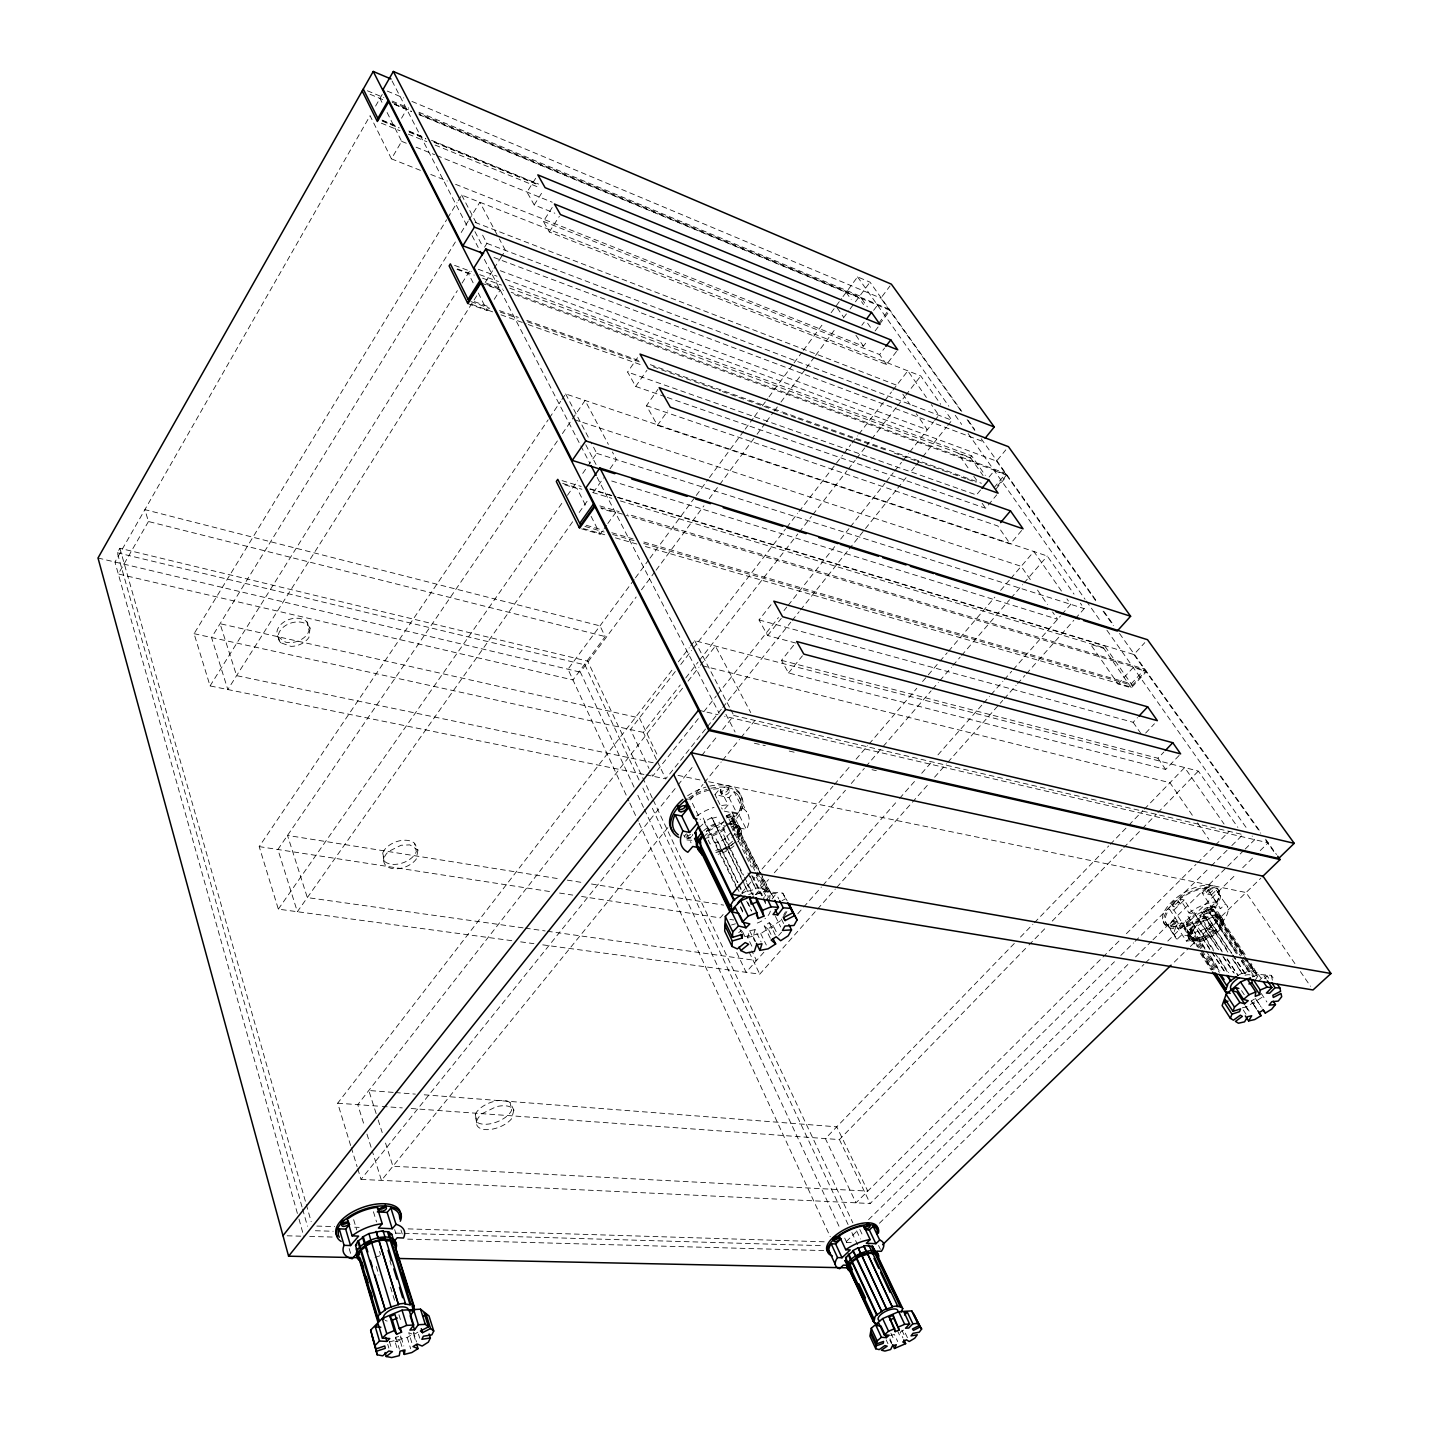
<?xml version="1.0" encoding="UTF-8"?>
<svg xmlns="http://www.w3.org/2000/svg" width="1429" height="1429" viewBox="0 0 1429 1429"><rect width="100%" height="100%" fill="white"/><g stroke="black" fill="none" stroke-linecap="round" stroke-linejoin="round"><path stroke-width="0.75" stroke-dasharray="5 3.75" d="M750.029 876.066L755.887 888.999L747.599 891.321L711.803 817.531L704.175 821.657L738.847 892.607M708.195 840.091L710.106 844.021L718.072 841.842L718.019 842.753L725.521 838.698L724.592 838.305L730.505 832.946M723.378 822.372L715.197 825.515L715.268 824.569L707.623 828.713L708.57 829.106L705.587 831.839M747.599 891.321L742.758 880.371M769.57 900.145L770.106 894.75L761.157 876.87M310.057 628.206L308.896 637.459A16.719 11.664 -17.8 0 1 290.962 646.372L280.745 642.746L277.655 636.494A16.684 11.664 -17.7 0 1 286.3 620.65A16.684 11.664 -17.7 0 1 306.967 621.937L310.057 628.206A16.719 11.664 -17.8 0 0 287.604 624.384A16.719 11.664 -17.8 0 0 280.745 642.746M396.869 1347.69L395.065 1341.724L395.779 1337.222L400.799 1335.99L403.818 1345.957M401.871 1346.457L400.066 1340.491L400.799 1335.99M417.947 850.112L416.214 859.168A18.077 11.057 -20.1 0 1 390.599 868.153A18.077 11.057 -20.1 0 1 388.742 851.362L401.102 845.253L409.855 844.878L417.947 850.112L414.606 843.306A18.041 11.057 -20.1 0 0 397.191 841.431A18.041 11.057 -20.1 0 0 382.722 853.095L384.383 863.473M513.868 1110.172L511.493 1118.907A19.97 10.199 -21.4 0 1 483.413 1129.357A19.97 10.199 -21.4 0 1 482.341 1113.548L495.988 1106.796A19.97 10.199 -21.4 0 1 513.868 1110.172L510.171 1102.652A19.935 10.217 -21.3 0 0 491.522 1102.152A19.935 10.217 -21.3 0 0 475.285 1114.334L476.982 1125.373M751.833 946.159L747.563 937.353L749.636 930.69L755.119 929.672L761.139 941.997M755.602 941.604L753.047 936.317L755.119 929.672M1213.346 969.898L1186.07 928.118L1187.517 923.92L1186.463 924.224L1202.914 949.32M1205.022 949.249L1194.68 932.422L1200.789 930.565L1213.882 950.392M1227.85 952.143L1201.86 911.97L1228.118 951.428M1200.789 930.565L1206.737 927.993L1215.847 919.169L1240.533 956.072M1236.496 953.84L1208.041 910.112L1213.15 910.041L1243.123 954.751M1237.407 953.304L1214.793 919.472L1216.311 915.274L1217.365 914.953L1244.855 955.947M1232.638 959.341L1242.212 973.738L1232.905 958.627M1242.212 973.738L1248.767 971.095L1241.569 960.306M1255.323 980.115L1258.038 975.632L1251.179 963.557M783.556 915.346L785.503 911.809M784.485 915.864L786.915 911.452L783.306 911.666M302.019 1206.951L117.321 552.773L119.875 548.289L587.658 661.163L652.285 798.061M375.577 106.103L382.222 94.475M148.455 521.514L118.285 573.976L572.975 679.972L605.199 636.566L600.001 625.866L144.883 509.635L148.455 521.514L605.199 636.566M401.549 118.196L406.729 109.301M420.412 170.355L391.439 158.851L401.656 141.346L386.705 111.73M732.881 830.874L734.863 827.498L756.191 870.19M737.721 839.609L739.436 836.679L738.078 837.055L738.507 831.607L739.883 831.231L737.203 826.998L736.167 827.927L730.773 825.587L731.791 824.658L726.307 824.604M643.961 774.429L210.063 685.92L194.076 633.69L446.616 219.762M447.759 217.851L457.03 202.668M458.191 200.774L461.674 195.076L920.776 375.952L940.693 404.318M455.369 241.983L211.546 637.513L227.818 689.546L476.839 295.642M461.192 232.516L468.194 221.156M468.908 219.995L479.858 202.239L498.274 236.928M210.063 685.92L457.351 290.659M462.085 283.085L470.373 269.849M484.574 247.163L486.932 243.377L481.877 233.713M535.661 178.303L526.997 192.093L534.196 204.936L554.863 213.225M485.181 282.46L493.523 269.259M494.059 268.384L500.668 257.952M500.882 257.595L505.437 250.414L499.293 238.857M534.196 204.936L542.931 191.129M896.501 351.463L886.498 364.52L549.308 231.962L543.377 221.37L552.219 207.491M467.89 303.627L487.11 310.504L489.486 306.771M494.255 299.304L500.186 289.998L482.859 283.656M549.308 231.962L559.346 216.315M511.796 940.675L278.333 909.148L259.203 846.611L548.164 419.804M549.415 417.947L560.668 401.317M561.919 399.477L565.67 393.94L1047.261 556.024L1074.019 594.107M557.364 440.954L277.887 849.487L297.357 911.72L572.725 521.603M562.401 433.594L571.225 420.698M572.368 419.019L585.068 400.459L608.361 444.365M665.199 396.708L635.691 386.437L627.635 372.04L637.548 357.679M635.691 386.437L646.962 370.236M278.333 909.148L562.347 502.579M567.456 495.274L577.638 480.698M582.728 473.392L586.551 467.926M587.837 466.104L596.75 453.35L590.731 441.847M1021.628 530.516L1010.232 543.985L657.429 425.324L646.462 405.693L657.894 389.438M579.156 512.493L588.159 499.739M593.303 492.433L603.61 477.858M610.04 468.748L616.471 459.638L612.416 451.993M657.429 425.324L667.754 410.82M581.621 528.855L600.144 534.214L606.521 525.318M607.807 523.532L615.47 512.85L601.055 508.528M634.119 579.638L568.01 669.219L628.885 800.972M635.441 577.852L648.659 559.936M649.981 558.15L694.941 497.238M696.262 495.452L708.159 479.322M709.481 477.536L743.848 430.951M745.188 429.164L753.119 418.411M754.441 416.625L761.05 407.658M762.371 405.872L767.659 398.709M768.981 396.923L792.773 364.663M794.095 362.877L802.026 352.123M803.348 350.337L823.193 323.472M831.124 312.719L841.699 298.393M843.021 296.589L857.561 276.887L870.011 282.174L961.806 411.409M639.067 780.02L584.908 664.842L587.658 661.163M634.065 787.165L580.37 672.148L636.173 597M641.478 589.855L654.768 571.957M656.09 570.171L703.925 505.777M709.248 498.614L755.745 436.006M757.084 434.22L765.051 423.484M766.373 421.698L773.018 412.749M774.357 410.963L779.662 403.818M780.984 402.031L804.902 369.825M806.242 368.039L814.208 357.304M815.53 355.517L835.465 328.688M843.432 317.952L848.755 310.79M850.076 309.003L854.078 303.645M855.399 301.841L870.011 282.174M960.681 410.552L880.871 298.143L890.035 285.907M861.812 325.33L864.241 322.097M873.637 310.343L877.513 305.163M878.781 323.168L889.267 309.271L418.983 113.463M879.549 324.276L890.053 310.379L419.501 114.606M455.601 184.323L863.42 346.193L867.349 340.977M875.084 330.974L878.764 326.098M765.98 900.359L771.338 893.268L776.143 893.679L778.805 898.966M772.107 898.984L776.143 893.679M886.498 364.52L879.621 354.553L884.587 348.033M350.641 1145.54L337.691 1103.188L672.916 668.915M678.364 661.859L689.26 647.748M690.636 645.979L694.708 640.674L1198.342 771.088L1237.836 827.337M675.31 671.505L630.439 729.54L648.98 768.427M680.758 664.485L691.636 650.409M692.994 648.659L785.45 529.087M786.807 527.337L797.686 513.261M799.043 511.511L842.556 455.244M843.914 453.493L850.719 444.705M852.077 442.936L857.507 435.899M858.883 434.148L883.354 402.496M884.712 400.745L891.5 391.957M892.875 390.188L907.826 370.843L926.439 397.512M656.429 759.496L643.372 732.38L680.275 684.973M685.741 677.953L698.031 662.145M699.406 660.394L797.793 533.982M799.168 532.213L811.458 516.423M812.833 514.654L846.986 470.766M848.362 469.016L855.185 460.227M856.56 458.477L864.759 447.938M866.117 446.187L870.225 440.918M871.583 439.167L896.179 407.569M897.555 405.8L904.378 397.03M905.754 395.279L920.776 375.952M682.526 688.206L357.75 1104.653L364.341 1125.677M688.01 681.186L698.96 667.129M700.406 665.271L715.411 646.033L750.743 712.607M795.703 643.032L767.677 635.512L759.031 619.936L771.106 604.592M698.299 718.662L652.678 776.197L649.909 770.374M703.836 711.696L716.268 695.994M717.662 694.262L778.483 617.542M784.003 610.558L786.772 607.075M788.147 605.342L835.161 546.057M840.681 539.09L848.987 528.623M850.362 526.872L884.926 483.288M886.302 481.555L893.214 472.838M894.608 471.088L901.503 462.371M902.896 460.62L908.415 453.654M909.809 451.903L933.726 421.734M934.691 420.519L938.835 415.285L931.386 404.621M767.677 635.512L781.252 618.418M646.14 774.857L665.753 778.859L706.033 728.379M707.426 726.646L721.323 709.231M722.717 707.498L790.773 622.204M792.166 620.454L799.115 611.755M800.49 610.004L847.719 550.826M849.112 549.075L896.34 489.897M897.734 488.164L906.057 477.715M911.631 470.748L914.399 467.265M915.793 465.532L921.348 458.566M922.741 456.816L946.355 427.235M947.731 425.485L951.91 420.269L945.676 411.409M357.768 1168.833L361.019 1179.407L676.596 786.754M678.007 785.021L693.369 765.908M701.746 755.477L717.108 736.364M722.681 729.415L733.863 715.518L1242.926 834.59L1228.654 848.719M1179.121 755.441L1165.653 769.445L788.504 672.97L781.484 660.341L795.292 643.211M1186.463 924.224L1190.75 919.901L1210.827 950.392M788.504 672.97L802.419 655.804M667.861 827.641L381.454 1180.372L372.237 1150.934M690.314 799.972L702.961 784.414M704.354 782.681L721.198 761.943M722.61 760.21L739.454 739.454M740.865 737.739L754.905 720.448M509.831 288.194L970.416 457.494L971.684 455.905L985.313 475.393M505.384 279.298L996.567 461.103L1005.802 449.885M989.047 477.09L994.316 470.677L1007.249 475.41L995.37 489.736M980.562 489.968L976.436 494.97L627.635 372.04M993.995 487.771L1005.855 473.446L511.171 292.248M997.531 485.878L1006.766 474.732L511.993 293.713M667.307 397.458L985.581 508.26L996.71 494.863M714.982 794.56L720.002 788.594L728.183 804.902L723.11 810.868L737.221 813.923L742.294 808.01L734.059 791.773L729.04 797.686L714.982 794.56L716.786 798.186M731.844 811.868L739.972 828.07L746.402 829.427L738.257 813.262L731.844 811.868L721.145 824.39L729.165 840.591M723.11 914.524L720.216 917.9L581.567 896.465M741.901 892.571L754.905 877.37M756.352 875.691L832.964 786.2M834.411 784.521L850.309 765.944M856.096 759.192L867.653 745.688M869.1 743.991L916.811 688.278M922.58 681.526L938.478 662.949M939.925 661.27L947.159 652.821M948.606 651.124L994.87 597.108M1000.639 590.356L1009.321 580.228M1010.767 578.531L1033.881 551.523L1061.854 591.588M755.459 894.715L768.534 879.549M774.339 872.797L845.468 790.237M851.273 783.503L864.349 768.338M865.795 766.641L881.764 748.117M883.211 746.42L931.119 690.814M932.565 689.135L938.389 682.401M939.835 680.704L951.446 667.236M952.893 665.539L960.163 657.126M961.61 655.429L1009.517 599.823M1010.964 598.144L1022.575 584.657M1024.039 582.978L1047.261 556.024M731.862 837.465L739.972 828.07M763.854 952.232L746.134 972.309L736.542 952.161M778.609 935.513L781.556 932.172M797.775 913.774L802.205 908.755M803.687 907.076L821.389 887.016M822.872 885.337L898.109 800.026M899.591 798.364L915.828 779.966M921.723 773.268L932.047 761.568M937.96 754.869L982.223 704.693M983.688 703.014L989.6 696.334M991.065 694.655L1002.872 681.276M1004.355 679.615L1011.732 671.237M1013.197 669.576L1060.514 615.953M1061.89 614.381L1070.75 604.342L1066.945 598.876M542.752 944.855L759.764 974.149L816.066 910.72M817.549 909.058L835.322 889.034M836.805 887.355L910.88 803.902M912.363 802.241L928.654 783.878M934.584 777.197L946.427 763.854M947.909 762.175L1002.729 700.424M1004.212 698.763L1016.073 685.402M1017.555 683.741L1024.95 675.399M1026.433 673.72L1073.84 620.311M1075.322 618.65L1084.218 608.629L1080.395 603.181M620.382 500.918L1103.224 647.551L1104.688 645.944L1132.304 685.384L642.621 543.181M618.078 497.328L1133.894 654.536L1144.772 642.657M1118.067 683.973L1133.233 667.504L1146.505 671.469L1131.357 687.813L1118.067 683.973L1090.541 644.318L1103.777 648.337M759.031 619.936L1133.143 722.306L1137.502 717.644M1145.647 733.077L1154.436 723.771M781.484 660.341L1157.937 758.245L1163.885 752.029M1014.304 943.462L825.373 1138.574L855.989 1202.825L1120.068 939.978M1020.485 937.067L1032.881 924.277M1034.435 922.67L1108.761 845.914M1110.297 844.307L1127.338 826.712M1128.892 825.122L1142.825 810.725M1144.379 809.136L1184.641 767.552L1224.081 824.069M411.195 1108.529L839.412 1139.592L1027.415 946.57M1028.969 944.98L1046.064 927.421M1052.28 921.044L1122.194 849.255M1123.748 847.665L1140.842 830.124M1142.396 828.516L1156.383 814.173M1157.937 812.565L1198.342 771.088M1258.556 981.294L1263.95 975.757L1267.166 975.971L1269.434 979.329M1264.469 978.74L1267.166 975.971M1126.391 933.673L1195.966 864.42M1197.538 862.848L1213.346 847.111M1215.4 845.075L1229.172 831.374M361.019 1179.407L870.172 1203.504L1114.441 961.753M1120.8 955.465L1133.483 942.908M1135.073 941.336L1209.613 867.546M1211.203 865.974L1227.064 850.291M846.325 1241.551L857.454 1230.601M868.582 1219.651L1129.196 963.2M1135.537 956.948L1151.435 941.318M1153.024 939.746L1226.118 867.814M1227.707 866.26L1243.605 850.612M1245.195 849.058L1254.716 839.663L1252.161 836.019M879.407 1223.242L1143.897 964.414M1145.486 962.86L1161.42 947.266M1167.797 941.032L1236.317 873.994M1242.694 867.742L1253.84 856.828M1260.217 850.594L1268.184 842.806L724.592 716.268M1174.299 962.074L1188.714 948.088M1190.321 946.534L1260.842 878.192M1173.852 910.077L1184.23 900.038L1193.376 913.863L1182.908 923.902L1178.55 922.991L1169.494 909.13L1173.852 910.077L1191.232 936.549L1186.445 941.104L1172.959 920.848L1168.207 925.438L1177.157 939.228L1181.962 934.637L1191.232 936.549M1202.075 892.839L1206.933 888.159L1216.222 901.931L1211.31 906.611L1202.075 892.839L1211.31 894.947L1220.545 908.665L1225.439 904.003A30.331 13.897 -30.9 0 1 1223.546 920.401L1219.33 919.49L1208.898 929.386L1199.806 915.703L1210.149 905.807L1214.382 906.754L1223.546 920.401M1211.31 894.947L1216.168 890.285L1227.672 906.915M699.174 827.498L705.122 822.068L704.175 821.657M703.675 836.769L709.641 831.321L708.713 830.928L716.358 826.766L716.286 827.713L724.396 825.515M754.691 870.35L727.2 815.441L726.164 816.37L731.577 818.728L732.595 817.817L735.274 822.05L771.517 894.358L770.106 894.75M732.505 841.288L728.058 845.307L728.969 845.682L721.449 849.755L721.502 848.844L713.518 851.023M735.078 842.128L729.129 847.486L730.04 847.879L722.52 851.952L722.592 851.041L716.59 852.684M756.388 876.977L762.354 888.945L763.408 888.016L755.977 888.052M762.354 888.945L767.802 891.178L768.873 890.231L732.595 817.817M738.704 932.637L741.812 930.136M1190.75 919.901L1195.591 915.31L1201.86 911.97M1200.842 948.66L1190.25 932.512L1186.945 930.868L1186.034 931.601L1185.016 928.439L1186.07 928.118M1213.15 910.041L1212.221 910.791L1215.49 912.488L1216.418 911.756L1246.374 956.376M1190.25 932.512L1189.339 933.244L1194.43 933.119M1243.373 957.287L1252.983 971.649L1253.93 970.898L1244.32 956.555M1252.983 971.649L1256.234 973.238L1257.181 972.506M770.302 938.264L764.247 925.956L769.213 922.723L773.714 926.689L777.18 933.709M744.723 936.602L760.71 933.619L780.627 920.669M764.247 925.956L768.748 929.922L773.714 926.689M389.17 1341.92L407.229 1337.49L414.535 1332.864M411.784 1342.617L408.73 1332.668L413.749 1334.74L417.857 1332.15M1256.716 1009.374L1251.197 1001.032L1255.412 998.442L1262.003 1008.088M1242.319 1007.82L1246.374 1006.927L1263.29 996.567M1251.197 1001.032L1253.358 1004.015L1257.574 1001.425M741.794 893.554L747.689 890.374M1237.657 975.578L1242.48 973.024M782.074 900.645L785.861 898.662L787.504 901.556M1252.465 976.954L1258.449 974.435L1271.346 975.328L1275.025 980.776M755.887 894.554L763.497 891.464L782.753 893.125L787.183 900.859M717.09 852.113L722.77 850.112A23.614 13.629 -26.1 0 0 732.881 843.699M1214.793 919.472L1215.847 919.169M1201.61 912.702L1207.791 910.845M731.469 924.992L735.435 923.813M738.346 834.482L736.989 834.858L737.4 829.409L738.775 829.034L736.096 824.801L735.078 825.73L729.665 823.39L730.701 822.461L725.075 822.389M735.274 822.05L733.917 822.425L733.488 827.873L734.863 827.498M711.731 818.46L719.823 816.281M890.535 1335.436L894.358 1334.418L897.698 1341.563M395.065 1341.724L400.066 1340.491M747.563 937.353L753.047 936.317M1248.767 971.095L1253.93 970.898M726.218 815.423L727.2 815.441M287.14 1235.799L300.787 1236.174M309.7 1236.424L334.19 1237.103M407.658 1239.122L823.997 1250.589M315.362 1230.726L333.171 1231.262M395.511 1233.102L822.908 1245.695M316.827 1226.064L334.654 1226.6M354.678 1227.225L359.143 1227.368M408.122 1228.886L824.515 1241.819M846.772 1242.515L851.237 1242.658M337.691 1103.188L380.025 1106.26M382.24 1106.421L402.281 1107.886M393.189 1092.381L368.789 1090.488L377.506 1117.853M395.404 1092.56L415.357 1094.114M424.234 1094.793L836.751 1126.82L867.778 1191.107L392.921 1166.243L384.883 1141.003M520.638 941.854L533.91 943.658M523.103 927.85L307.324 897.591L287.515 835.411L558.453 878.71M525.318 928.153L545.128 930.922M547.325 931.244L756.513 960.556L751.815 950.839M259.203 846.611L550.772 891.696M559.561 893.054L572.761 895.09M729.844 919.383L733.684 919.99M567.259 880.121L582.675 882.586M591.481 883.997L723.646 905.111M678.043 775.393L699.888 779.912M708.623 781.717L1246.034 892.536L1295.335 964.218M653.178 762.747L236.607 675.649L220.048 623.705L639.406 717.947L657.215 754.851M1172.959 920.848L1182.23 922.812L1177.478 927.367A30.17 14.004 -31 0 0 1204.04 916.614L1213.114 930.279A30.331 13.897 -30.9 0 1 1186.445 941.104M1208.898 929.386L1213.114 930.279M1206.933 888.159A30.17 14.004 -31 0 0 1179.89 899.073L1189.035 912.917L1193.376 913.863M1199.806 915.703L1204.04 916.614M194.076 633.69L643.372 732.38M1211.31 906.611L1220.545 908.665M1179.89 899.073L1184.23 900.038M754.405 743.259L765.301 745.706M789.237 751.082L795.774 752.565M871.994 769.695L876.352 770.678M698.495 710.195L718.001 714.732M98.012 558.007L580.37 672.148M117.321 552.773L584.908 664.842M702.568 665.825L1169.94 782.717L1192.536 815.566M583.371 528.569L604.753 534.75M615.452 537.84L636.834 544.038M645.39 546.521L1130.803 687.01L1145.933 670.665L626.456 515.351M586.14 525.247L603.234 530.23M611.791 532.713L633.154 538.929M643.854 542.038L1131.232 683.848L1144.843 669.129L627.581 514.172M584.89 526.426L604.145 532.017M612.684 534.5L634.083 540.698M600.805 507.67L624.312 514.708M599.876 505.884L619.061 511.618M562.704 483.413L581.925 489.254M592.606 492.487L611.844 498.328M564.866 484.824L577.066 488.522L586.086 506.402M590.373 488.879L615.953 496.685M562.026 480.626L581.174 486.467M589.695 489.057L615.22 496.828M617.346 497.488L1104.688 645.944M611.737 481.019L1057.585 619.257L1052.566 611.969M596.75 453.35L1084.218 608.629M574.494 419.715L1021.199 566.331L1031.238 580.942M646.462 405.693L997.799 525.979L1010.232 543.985M470.891 301.573L489.772 308.325M500.239 312.076L517.012 318.078M527.497 321.829L640.674 362.323M653.249 366.824L720.323 390.814M722.413 391.564L745.474 399.816M747.563 400.567L770.624 408.819M772.732 409.569L781.109 412.57M783.199 413.32L795.774 417.822M797.882 418.572L820.925 426.824M823.033 427.575L885.909 450.064M894.286 453.064L915.257 460.567M917.347 461.317L940.407 469.569M942.497 470.32L950.874 473.321M952.982 474.071L965.557 478.572M967.647 479.322L976.043 482.323M471.695 304.377L492.666 311.861M501.043 314.844L526.194 323.829M528.283 324.579L643.568 365.717M474.374 301.626L489.04 306.878M499.507 310.629L518.37 317.381M526.747 320.4L641.996 361.68M650.374 364.681L981.419 483.27M457.494 268.956L474.232 275.118M482.609 278.191L501.454 285.121M457.066 269.402L468.462 273.582L473.374 283.299M970.863 458.137L958.002 453.422L968.951 469.194M486.092 283.049L502.812 289.176M486.842 284.496L503.615 290.641M454.565 265.383L471.302 271.564M479.68 274.636L498.525 281.584M508.992 285.443L971.684 455.905M478.215 269.241L497.024 276.208M500.311 270.724L927.332 429.79L916.311 413.749M493.952 257.488L982.563 441.382M486.932 243.377L951.91 420.269M475.142 222.406L896.697 385.223M543.377 221.37L879.621 354.553M430.754 174.463L447.331 181.036M401.656 141.346L407.854 143.847M416.089 147.187L434.648 154.689M436.72 155.529L552.201 202.221M381.347 123.162L400.031 130.771M408.265 134.13L426.824 141.703M435.077 145.061L540.233 187.949M382.007 120.054L396.422 125.948M408.801 131.004L423.234 136.916M431.469 140.292L538.662 184.109M382.454 120.75L398.941 127.503M409.248 131.718L425.753 138.452M433.987 141.828L539.126 184.788M382.597 121.251L399.084 127.985M409.408 132.2L425.896 138.935M434.148 142.311L539.305 185.27M367.396 90.777L383.865 97.654M392.118 101.084L408.587 107.961M418.893 112.248L859.758 295.982L867.367 306.86M392.207 102.316L408.676 109.176M394.69 104.281L411.284 111.194M370.075 94.296L384.83 100.441M394.35 104.388L411.606 111.569M418.983 114.642L858.615 297.518L863.563 304.591M387.241 91.063L403.692 97.958M411.927 101.423L880.871 298.143M277.655 636.494L285.693 642.21A16.684 11.664 -17.7 0 0 309.039 630.618L306.967 621.937M968.255 420.501L974.721 429.611M981.187 438.703L1097.543 602.538M1104.01 611.63L1113.048 624.366M1119.514 633.476L1260.432 831.874M1265.594 839.162L1276.508 854.524M967.111 419.626L974.846 430.504M996.567 461.103L1096.686 602.127M1103.099 611.165L1113.37 625.634M1133.894 654.536L1260.735 833.178M1265.862 840.395L1274.829 853.024M857.561 276.887L948.82 406.193M955.251 415.303L961.681 424.413M968.094 433.523L1085.058 599.251M1086.344 601.073L1100.491 621.115M1106.921 630.225L1247.017 828.749M970.416 457.494L983.063 475.607M1103.224 647.551L1131.357 687.813M846.164 292.338L851.202 299.59M867.599 323.204L871.386 328.652M973.81 476.196L977.472 481.448M982.152 503.276L985.581 508.26M1133.143 722.306L1141.521 734.435M1157.937 758.245L1165.653 769.445M1300.39 971.577L1310.5 986.278M902.824 394.136L910.184 404.836M1037.508 590.07L1047.546 604.663M1197.556 822.872L1208.845 839.305M837.233 307.932L843.467 317.042M855.935 335.261L863.42 346.193M1218.633 890.231A31.956 14.862 -31 0 1 1182.176 925.617A31.956 14.862 -31 0 1 1171.726 901.931A31.956 14.862 -31 0 1 1218.633 890.231L1219.866 892.053A31.974 14.844 -31 0 1 1183.373 927.439A31.974 14.844 -31 0 1 1172.941 903.771A31.974 14.844 -31 0 1 1219.866 892.053M1211.81 887.034L1213.042 888.856M1263.95 975.757L1266.219 979.115M1205.612 890.892L1206.844 892.714M1258.449 974.435L1260.878 978.079M1249.643 963.11L1258.038 975.632M1213.275 909.166L1244.23 955.322M1245.427 957.126L1256.234 973.238M1210.149 905.807L1243.784 956.269M1244.981 958.055L1256.984 975.953M1210.006 907.469L1242.158 955.501M1209.649 907.701L1210.863 909.523M1241.747 957.894L1255.162 977.954M1242.176 960.449L1252.929 976.543M1208.041 910.112L1236.764 953.107M1241.283 961.02L1248.499 971.809M1261.235 993.477L1266.898 1001.979M1209.916 920.437L1231.834 953.357M1233.048 955.179L1246.41 975.239M1203.504 911.434L1204.718 913.238M1211.56 923.456L1231.28 953.072M1232.495 954.911L1245.856 974.971M1255.412 998.442L1260.95 1006.784M1204.558 924.688L1222.331 951.5M1227.243 958.93L1238.336 975.632M1206.183 927.707L1222.206 951.875M1227.047 959.163L1237.925 975.596M1193.947 912.274L1218.723 949.678M1223.492 956.894L1234.227 973.095M1195.591 915.31L1218.151 949.392M1222.92 956.608L1233.656 972.827M1253.358 1004.015L1256.663 1009.017M1241.515 990.601L1244.855 995.656M1218.776 957.823L1228.601 972.702M1198.359 927.975L1213.614 951.107M1214.846 952.964L1228.333 973.399M1178.103 900.824A3.644 1.715 -30.9 0 1 1173.906 904.861A3.644 1.715 -30.9 0 1 1172.762 902.092A3.644 1.715 -30.9 0 1 1178.103 900.824L1179.318 902.664A3.644 1.715 -30.9 0 1 1175.102 906.683A3.644 1.715 -30.9 0 1 1173.977 903.932A3.644 1.715 -30.9 0 1 1179.318 902.664M1212.024 952.196L1225.082 972.024M1187.981 916.293L1210.274 950.124M1211.453 951.928L1224.528 971.756M1246.374 1006.927L1249.946 1012.357M1245.088 1005.73L1249.5 1012.429M1192.518 929.1L1205.29 948.534M1210.184 955.983L1219.973 970.88M1206.255 951.107L1219.705 971.577M1185.338 920.58L1203.986 948.999M1208.72 956.197L1219.366 972.417M1243.248 1009.964L1246.535 1015.001M1207.648 956.519L1217.115 970.952M1171.744 904.361L1172.959 906.2M1202.057 950.517L1214.293 969.166M1186.945 930.868L1197.538 947.034M1202.432 954.518L1212.203 969.451M1182.837 925.117L1196.698 946.302M1201.414 953.5L1212.024 969.719M1183.855 928.278L1194.162 944.033M1200.271 953.375L1211.274 970.184M1188.464 937.62L1189.678 939.478M1176.299 921.151L1177.478 922.973M1170.208 924.956L1171.405 926.778M1165.832 922.616L1174.799 936.424M1163.206 921.937L1164.385 923.759M768.873 890.231L771.517 894.358M461.674 195.076L477.84 225.978M565.67 393.94L589.73 439.936M694.708 640.674L729.737 707.641M730.773 709.606L733.863 715.518M474.946 231.623L483.002 247.092M585.747 444.741L596.036 464.532M725.896 714.321L735.078 731.987M392.082 80.989L467.944 227.658M472.052 235.589L478.197 247.485M484.36 259.381L589.963 463.532M597.143 477.393L719.144 713.267M738.989 792.077L740.079 794.22M738.471 795.685L746.688 811.904M782.753 893.125L786.611 900.752M379.971 98.422L381.936 102.316M478.286 293.016L487.11 310.504M591.106 516.333L600.144 534.214M728.308 788.183A4.412 2.608 -26.6 0 1 723.074 793.041A4.412 2.608 -26.6 0 1 721.502 788.79A4.412 2.608 -26.6 0 1 728.308 788.183L729.397 790.344A4.412 2.608 -26.6 0 1 724.146 795.203A4.412 2.608 -26.6 0 1 722.574 790.952A4.412 2.608 -26.6 0 1 729.397 790.344M729.04 797.686L737.221 813.923M733.649 815.173L734.72 817.299M739.954 827.802L741.044 829.999M771.338 893.268L774 898.555M720.287 791.845L721.359 793.988M731.952 818.495L757.174 868.921M729.612 814.816L756.852 869.279M760.835 877.227L767.802 891.178M781.377 919.026L784.021 924.295M757.174 872.154L768.998 895.804M755.691 872.333L767.587 896.179M730.773 825.587L751.422 867.01M763.497 891.464L766.373 897.216M717.68 799.99L722.199 809.046M775.447 916.436L780.698 926.974M752.654 876.031L762.443 895.733M763.425 897.698L766.373 903.61M751.725 875.638L766.426 905.218M747.956 873.012L755.887 888.999M391.439 158.851L370.075 115.695L114.945 562.008L298.375 1216.936M769.213 922.723L775.304 935.013M723.574 834.786L743.562 875.227M744.527 877.21L753.369 895.09M724.592 838.305L742.758 875.102M746.652 882.997L752.494 894.84M768.748 929.922L771.356 935.173M711.803 817.531L741.758 878.371M718.072 841.842L737.971 882.407M738.936 884.39L742.848 892.357M747.724 902.306L751.618 910.255M716.09 838.841L737.882 883.318M738.864 885.301L742.758 893.268M746.67 901.217L751.529 911.166M760.71 933.619L766.301 945.016M703.193 818.12L735.881 884.98M736.864 886.98L739.793 893M692.422 803.294L700.406 819.692M740.544 906.593L743.455 912.559M740.472 907.486L743.384 913.47M749.636 930.69L754.78 941.264M742.437 931.422L746.188 939.192M739.9 929.064L741.615 932.601M657.358 761.425L665.753 778.859M749.135 952.089L759.764 974.149M839.412 1139.592L870.172 1203.504M686.688 833.732L691.047 842.824M683.741 835.072L684.777 837.233M878.549 1245.481L880.407 1249.375M859.829 1229.476L863.545 1237.335M907.433 1337.669L903.789 1329.97L900.216 1332.132L902.932 1337.901M653.232 800.079L852.863 1222.867M856.668 1230.923L860.472 1238.979M901.842 1330.149L905.486 1337.866M642.871 788.093L648.57 800.222M652.374 808.296L848.076 1224.528M851.88 1232.602L857.579 1244.73M897.341 1330.399L900.967 1338.098M890.892 1333.168L894.5 1340.884M637.834 795.238L643.479 807.349M644.425 809.368L839.412 1227.1M844.7 1238.103L848.379 1245.981M889.981 1338.848L891.767 1342.706M889.785 1339.973L891.589 1343.849M886.159 1339.866L887.963 1343.724M629.814 802.991L638.245 821.228M639.192 823.265L830.249 1236.746M378.167 1119.961L382.204 1132.572M400.942 1229.905L402.228 1233.959M366.967 1134.108L371.576 1148.827M394.672 1229.619L395.94 1233.674M418.465 1334.132L419.697 1338.116M413.445 1332.06L416.518 1341.992M413.749 1334.74L415.589 1340.706M389.885 1260.842L391.189 1265.094M373.416 1211.721L376.559 1221.956M351.302 1147.648L357.125 1166.707M407.229 1337.49L410.677 1348.78M379.525 1251.322L380.596 1254.823M390.51 1287.082L395.065 1301.98M398.941 1314.751L400.888 1321.128M376.309 1266.505L378.881 1275.043M395.779 1337.222L399.388 1349.19M353.66 1219.669L356.75 1229.958M389.474 1341.67L391.26 1347.672M387.723 1344.314L388.867 1348.101M349.158 1248.553L350.98 1254.68M1216.418 911.756L1217.365 914.953M119.875 548.289L305.681 1202.325M306.288 1204.468L311.165 1221.634M302.626 1209.095L307.467 1226.243M298.983 1219.08L303.788 1236.264M382.722 853.095L384.597 861.401A18.041 11.057 -20.1 0 0 401.906 863.17A18.041 11.057 -20.1 0 0 416.321 851.63L414.606 843.306M1271.346 975.328L1272.453 980.598M475.285 1114.334L476.857 1122.087A19.935 10.217 -21.3 0 0 495.399 1122.479A19.935 10.217 -21.3 0 0 511.546 1110.44L510.171 1102.652M379.775 1255.787A32.242 15.451 -19.6 0 1 373.826 1257.681M387.188 1321.057A13.218 5.984 -20 0 1 385.151 1320.342M742.294 808.01A36.779 21.328 -26.1 0 1 746.402 829.427M732.666 844.128A36.779 21.328 -26.1 0 1 715.84 852.506M696.727 815.995A36.779 21.328 -26.1 0 1 714 807.385M721.681 805.527A36.779 21.328 -26.1 0 1 728.183 804.902M734.059 791.773A36.547 21.435 -26.1 0 1 738.257 813.262M724.646 827.945A36.547 21.435 -26.1 0 1 707.927 836.269M688.742 799.579A36.547 21.435 -26.1 0 1 711.303 789.594M713.535 789.183A36.547 21.435 -26.1 0 1 720.002 788.594M709.766 786.111A38.708 22.739 -26.1 0 1 740.472 794.453A38.708 22.739 -26.1 0 1 728.272 823.836M726.789 825.033A38.708 22.739 -26.1 0 1 707.659 835.215M690.832 838.091A38.708 22.739 -26.1 0 1 684.741 837.537M687.599 795.81A38.708 22.739 -26.1 0 1 705.944 787.093M710.856 788.272A38.744 22.721 -26.1 0 1 741.294 796.078A38.744 22.721 -26.1 0 1 730.755 824.747M724.682 829.463A38.744 22.721 -26.1 0 1 703.104 838.948M691.868 840.252A38.744 22.721 -26.1 0 1 685.759 839.698M688.671 797.971A38.744 22.721 -26.1 0 1 707.016 789.255M692.797 834.232A4.358 2.536 -25.7 0 1 692.225 835.751M691.565 836.501A4.358 2.536 -25.7 0 1 685.813 838.144A4.358 2.536 -25.7 0 1 685.884 834.304M690.529 834.34A4.358 2.536 -25.7 0 1 684.152 835.608M728.076 817.852A4.341 2.519 -26.5 0 1 733.541 816.245A4.341 2.519 -26.5 0 1 733.934 819.764A4.341 2.519 -26.5 0 1 728.522 821.997M726.307 816.441A4.341 2.519 -26.5 0 1 731.612 813.941A4.341 2.519 -26.5 0 1 733.399 816.852A4.341 2.519 -26.5 0 1 728.415 819.871M770.32 911.13A15.219 8.288 -26.1 0 1 764.944 918.758M761.764 920.937A15.219 8.288 -26.1 0 1 754.566 923.884M748.653 894.572A15.147 8.324 -26.1 0 1 764.551 897.198M726.486 823.39A23.632 13.611 -26.1 0 1 737.739 841.913M733.97 845.897A23.632 13.611 -26.1 0 1 718.162 854.31M706.212 831.678A23.632 13.611 -26.1 0 1 720.788 824.372M730.576 821.318A23.614 13.629 -26.1 0 1 737.632 838.341M703.64 830.731A23.614 13.629 -26.1 0 1 719.698 822.175M1177.157 939.228A30.331 13.897 -30.9 0 1 1178.55 922.991M1189.035 912.917A30.331 13.897 -30.9 0 1 1216.222 901.931M1216.168 890.285A30.17 14.004 -31 0 1 1214.382 906.754M1168.207 925.438A30.17 14.004 -31 0 1 1169.494 909.13M1245.016 975.239A12.414 5.359 -30.6 0 1 1251.411 975.382M1191.411 929.85L1188.892 934.37L1189.91 937.513L1190.821 936.799L1194.144 938.424L1193.215 939.157L1204.433 937.174L1216.043 929.636L1219.777 925.063L1218.741 925.367L1221.313 920.848L1220.384 917.65L1219.455 918.383L1216.186 916.704L1217.115 915.953L1211.988 916.043L1205.808 917.9L1194.09 925.563L1190.357 930.172L1191.411 929.85M1192.643 931.708L1190.107 936.227L1191.125 939.371L1192.036 938.657L1195.359 940.282L1194.43 941.014L1205.647 939.032L1217.258 931.476L1221.009 926.903L1219.973 927.225L1222.545 922.705L1221.616 919.508L1220.688 920.24L1217.419 918.543L1218.365 917.811L1213.239 917.9L1207.041 919.758L1195.305 927.421L1191.59 932.03L1192.643 931.708M1205.29 937.424L1200.824 939.085A19.452 8.86 -30.9 0 1 1191.732 927.135A19.452 8.86 -30.9 0 1 1220.705 916.346A19.452 8.86 -30.9 0 1 1205.29 937.424M1208.398 893.143A3.644 1.697 -31.3 0 0 1213.167 889.302A3.644 1.697 -31.3 0 0 1208.237 889.91A3.644 1.697 -31.3 0 0 1208.398 893.143M1207.183 891.321A3.644 1.697 -31.3 0 0 1211.953 887.48A3.644 1.697 -31.3 0 0 1207.005 888.088A3.644 1.697 -31.3 0 0 1207.183 891.321M1172.995 927.171A3.59 1.661 -30.7 0 0 1177.639 923.384A3.59 1.661 -30.7 0 0 1172.691 924.081A3.59 1.661 -30.7 0 0 1172.995 927.171M1171.816 925.349A3.59 1.661 -30.7 0 0 1176.442 921.562A3.59 1.661 -30.7 0 0 1171.494 922.259A3.59 1.661 -30.7 0 0 1171.816 925.349M1206.219 913.685A3.59 1.661 -31.1 0 0 1210.988 909.951A3.59 1.661 -31.1 0 0 1206.165 910.505A3.59 1.661 -31.1 0 0 1206.219 913.685M1205.022 911.881A3.59 1.661 -31.1 0 0 1209.774 908.129A3.59 1.661 -31.1 0 0 1204.951 908.683A3.59 1.661 -31.1 0 0 1205.022 911.881M1201.896 940.979A19.47 8.86 -30.9 0 0 1223.045 919.401A19.47 8.86 -30.9 0 0 1194.072 927.796A19.47 8.86 -30.9 0 0 1201.896 940.979"/><path stroke-width="1.5" d="M750.189 896.858L740.686 900.717L725.343 916.436L724.699 931.047L732.005 946.427L737.31 948.91L745.152 942.604L748.635 944.265L740.811 950.553L739.115 947.016M732.005 946.427L732.291 940.979L725.503 926.76L725.664 923.134L732.47 937.37L742.473 934.387L742.276 938.013L732.291 940.979M732.47 937.37L732.738 931.869L725.343 916.436M697.62 841.61L695.923 838.073L696.227 832.625L694.851 833L698.263 840.056M700.389 847.343L700.71 841.895L699.317 842.27L730.076 906.004L731.505 905.611L731.076 910.987L729.665 911.398L699.013 847.719L700.389 847.343L731.076 910.987M1250.875 978.865L1247.892 980.115L1255.752 991.922L1255.234 996.388L1259.717 994.513L1251.858 982.741L1252.197 979.74M1259.717 994.513L1260.235 990.029L1253.483 979.937M416.804 1344.671L418.036 1348.637L411.82 1352.549L404.264 1354.424L405.014 1349.941L399.995 1351.191L399.263 1355.674L391.671 1357.55L386.241 1356.514L385.062 1352.513M894.465 1348.476L905.647 1343.671L902.789 1341.956L906.397 1339.795L909.237 1341.509L914.685 1338.258L917.293 1334.793L911.041 1335.901L912.97 1333.328L919.204 1332.221L921.634 1329.006L911.738 1310.893L898.698 1311.697L882.658 1318.574L871.279 1328.238L869.922 1336.115L875.727 1348.744L879.174 1349.619L884.89 1345.582L887.177 1346.172L881.461 1350.191L884.89 1351.066L890.66 1349.512L892.482 1345.779L896.305 1344.743L894.465 1348.476L892.678 1344.635M875.727 1348.744L876.245 1345.814L870.868 1334.132L871.208 1332.185L876.602 1343.867L883.586 1341.42L883.229 1343.367L876.245 1345.814M876.602 1343.867L877.12 1340.92L871.279 1328.238M846.022 1260.307L846.557 1257.306L845.593 1257.627L873.78 1318.395L874.762 1318.056L874.155 1320.968L873.173 1321.307L845.039 1260.628L846.022 1260.307L847.844 1264.236M880.8 1309.571L856.953 1258.592L851.88 1261.914L848.647 1268.38L874.798 1323.254L875.566 1322.665M864.652 1252.983L860.847 1254.233L858.168 1247.803L852.684 1250.679L856.078 1256.734M871.672 1251.268L868.886 1245.373L863.866 1245.927L892.393 1307.088L886.605 1309.035L861.812 1255.573L856.328 1258.449L881.729 1311.59L876.566 1314.93L851.88 1261.914M867.814 1251.697L866.546 1252.358L863.866 1245.927M892.393 1307.088L867.528 1253.68L872.547 1253.108L897.591 1305.91L896.805 1306.517L901.181 1306.624L876.138 1253.912L871.797 1253.697L872.547 1253.108M886.605 1309.035L861.812 1255.573M773.071 938.692L775.679 943.944L768.159 948.82L759.871 950.392L761.996 943.747L756.477 944.801L754.387 951.446L746.063 953.036L740.811 950.553M1250.464 977.793L1240.497 981.973L1226.118 994.316L1222.117 1005.587L1230.405 1018.359L1233.441 1020.181L1240.372 1015.179L1242.373 1016.394L1235.442 1021.396L1238.443 1023.218L1244.57 1021.842L1247.642 1016.68L1251.697 1015.769L1248.607 1020.931L1245.32 1015.93M1231.941 1014.161L1224.26 1002.354L1225.242 999.55L1232.959 1011.357L1240.568 1008.892L1239.532 1011.678L1231.941 1014.161L1230.405 1018.359M1232.959 1011.357L1234.495 1007.123L1239.925 1002.497L1244.588 1003.783L1248.196 1000.711L1243.516 999.425L1235.728 987.6L1232.155 990.672L1239.925 1002.497M1214.382 973.31L1224.992 989.529L1226.064 989.19L1227.654 985.045L1226.582 985.367L1219.491 974.56M429.129 1333.989L430.379 1337.973L428.361 1342.117L422.144 1346.047L417.125 1343.992L412.999 1346.582L418.036 1348.637M386.241 1356.514L392.457 1351.673L388.849 1350.977L382.633 1355.835L377.149 1354.781L370.629 1330.113L382.222 1318.449L402.031 1310.161L420.537 1309.196L429.004 1315.948L433.737 1331.006L431.862 1334.882L423.359 1336.222L421.894 1339.312L430.379 1337.973M358.947 1258.306L377.774 1321.736L379.042 1321.343L378.471 1317.824L377.202 1318.235L355.571 1245.427L357.768 1241.212L363.413 1237.228L365.002 1242.515M367.86 1252.054L366.199 1246.499L360.537 1250.5L358.322 1254.698L359.572 1254.323M377.202 1318.235L379.507 1314.073L360.537 1250.5M788.879 924.617L791.523 929.868L788.201 935.816L780.663 940.711L776.161 936.763L771.16 940.014L775.679 943.944M789.397 904.718L797.078 919.901L793.988 925.456L784.896 926.046L782.449 930.475L791.523 929.868M391.064 79.006L373.237 71.45L98.012 558.007L288.587 1256.198L357.589 1257.645M985.17 438.185L994.262 426.985L891.357 284.157L393.332 71.468L383.133 89.33L462.871 245.77L483.591 253.576M377.881 118.375L388.081 100.602M694.851 833L698.227 827.105L699.174 827.498M388.688 101.781L377.345 121.519L362.162 91.009M699.317 842.27L702.729 836.376L703.675 836.769M730.076 906.004L733.649 900.109L702.729 836.376M462.871 245.77L474.41 227.122L393.332 71.468M1083.468 620.49L1117.228 631.046L1130.607 616.256L1008.427 446.67L485.789 248.95L474.035 267.705L572.261 460.406L614.774 473.713M468.087 299.375L479.822 280.763M467.515 302.877L480.555 282.192M480.93 282.942L467.89 303.627L449.117 265.883L450.367 263.847L468.801 300.822M572.261 460.406L585.765 440.9L485.789 248.95M599.876 467.997L586.104 487.593L709.481 729.647L1278.669 858.454L1294.227 843.342L1147.505 639.692L599.876 467.997L725.628 709.445L1294.227 843.342M579.727 523.389L593.482 503.955M579.102 527.319L594.393 505.759M594.875 506.688L579.567 528.266L556.292 481.466L557.774 479.34L580.621 525.175M413.963 1310.715L410.212 1315.805L414.535 1329.827L409.909 1330.077L413.695 1325.005L409.355 1310.965L413.963 1310.715L418.322 1324.737L414.535 1329.827M866.671 318.863L871.511 312.379L537.822 174.874L545.11 187.663L879.996 324.472L871.511 312.379M885.819 346.407L890.785 339.888L554.434 204.008L560.454 214.564L897.751 349.837L890.785 339.888M774.893 900.324L778.43 907.397L773.018 914.489L777.823 914.864L783.235 907.79L790.469 908.362L792.97 912.72L783.449 917.686L785.128 920.544L794.613 915.596L797.078 919.901M845.593 1257.627L853.309 1250.822L855.149 1254.769M850.666 1260.521L848.272 1254.144M282.978 1235.692L698.495 710.195M288.587 1256.198L708.838 730.523L1280.08 859.543L1262.45 876.638M709.481 729.647L725.628 709.445M1273.221 1001.193L1275.454 1004.533L1271.703 1009.178L1265.308 1013.09L1263.182 1010.124L1258.931 1012.714L1261.075 1015.68L1254.698 1019.574L1248.607 1020.931M873.78 1318.395L876.566 1314.93M981.937 488.289L988.814 479.93L998.103 493.184L648.23 368.432L640.031 354.088L988.814 479.93M1000.622 522.621L1010.482 510.867L1023.057 528.837L670.326 407.194L659.162 387.634L1010.482 510.867M678.311 834.804A36.547 21.435 -26.1 0 1 675.077 814.637L681.704 816.03L689.743 806.474M339.334 1237.264A32.063 15.558 -19.5 0 1 339.245 1228.833L345.693 1229.119L349.676 1224.385M1226.582 985.367L1230.458 980.776L1226.904 975.364M675.077 814.637L682.937 831.071L689.6 832.446L697.709 822.872M339.245 1228.833L344.067 1245.32L350.552 1245.57L358.59 1236.121L352.106 1235.853L347.211 1219.366A32.063 15.558 -19.5 0 1 377.167 1207.309L382.222 1223.688L378.435 1228.1L392.225 1228.726L396.012 1224.331L390.885 1208.023L387.134 1212.417L377.327 1211.917M750.654 872.369L731.88 894.375L1313.019 989.958L1330.988 973.506L1262.968 876.138L691.136 752.672L750.654 872.369L1330.988 973.506M355.875 1254.466L352.177 1258.788A32.242 15.451 -19.6 0 1 344.067 1245.32M394.529 1240.854L397.208 1237.746L403.496 1238.014A32.242 15.451 -19.6 0 0 396.012 1224.331M1138.949 716.108L1147.666 706.819L1157.365 720.68L782.61 616.721L773.803 601.18L1147.666 706.819M1165.367 750.475L1172.798 742.723L1180.622 753.887L803.812 654.089L796.667 641.496L1172.798 742.723M904.611 1314.966L907.326 1312.161L912.863 1323.79L917.757 1323.468L919.222 1325.558L912.452 1329.006L913.435 1330.381L920.187 1326.934L921.634 1329.006M907.326 1312.161L904.075 1312.358L909.612 1324.004L905.522 1328.22L908.773 1328.005L912.863 1323.79M731.666 911.738L735.488 907.826L742.383 922.062L749.85 923.92L745.992 927.814L738.525 925.974L731.666 911.738L739.115 913.613M732.738 931.869L738.525 925.974M742.383 922.062L748.207 916.132L756.834 912.631L749.832 898.43L753.619 896.894M1267.344 980.794L1271.864 987.51L1266.416 993.048L1269.631 993.244L1275.079 987.707L1279.92 988.028L1280.58 991.315L1272.828 995.298L1273.293 997.478L1281.027 993.494L1281.688 996.745L1278.223 1001.086L1271.792 1001.711L1269.041 1005.159L1275.454 1004.533M379.489 1341.027L375.309 1326.916L378.203 1324.004L382.383 1338.133L389.778 1338.526L386.884 1341.42L379.489 1341.027L375.112 1345.403L375.881 1348.94L384.776 1345.993L385.276 1348.333L376.381 1351.28L377.149 1354.781M382.383 1338.133L386.777 1333.739L394.261 1330.595L396.637 1334.204L401.567 1332.132L400.352 1328.113M882.586 1244.766L1171.083 965.164M830.338 1253.287A26.276 11.075 -25.4 0 1 831.16 1243.766L835.626 1243.98L841.056 1238.747M865.527 1229.78L869.332 1229.994L873.155 1226.35A26.276 11.075 -25.4 0 1 876.834 1233.995M831.16 1243.766L837.537 1257.574L842.02 1257.77L850.219 1249.928L845.736 1249.732L839.305 1235.906A26.276 11.075 -25.4 0 1 863.634 1225.832L870.172 1239.586L866.331 1243.23L875.87 1243.694L879.71 1240.05L873.155 1226.35M703.586 855.56L701.8 851.88L702.818 850.952M733.649 900.109L740.776 895.001M384.419 1238.461L385.223 1237.746L383.043 1230.708L382.24 1231.423L388.527 1231.727L391.76 1234.245L393.404 1239.497M391.385 1240.944L410.945 1304.088L410.123 1304.802L404.568 1303.927L405.389 1303.23L385.901 1239.943L385.098 1240.658L391.385 1240.944L394.636 1243.462L393.404 1243.837M379.507 1314.073L385.294 1310.054L374.72 1274.829M1243.516 999.425L1248.982 994.763L1255.752 991.922M881.425 1337.294L875.995 1325.594L878.817 1323.183L884.265 1334.882L889.213 1335.222L886.373 1337.633L881.425 1337.294L877.12 1340.92M884.265 1334.882L888.57 1331.239L894.625 1328.648L889.142 1316.949L893.143 1315.234L899.198 1329.917L895.197 1331.632L889.142 1316.949M868.886 1245.373L868.117 1245.963L872.458 1246.195L875.941 1252.179M1230.458 980.776L1236.621 976.704M1212.489 972.059L1225.939 992.601L1226.886 991.869L1230.173 993.405M362.466 1237.05L368.932 1233.584L371.165 1241.265L364.574 1244.123L362.466 1237.05L363.413 1237.228M385.294 1310.054L365.252 1246.338L371.736 1242.855L391.064 1306.981L398.459 1304.623L378.989 1240.622L385.901 1239.943M384.33 1309.893L391.064 1306.981M855.453 1256.609L859.115 1254.68M881.104 1311.465L886.712 1308.535M423.002 1316.234L426.199 1314.573L430.576 1328.523L433.737 1331.006M426.199 1314.573L424.091 1312.912L428.468 1326.862L420.412 1331.024L422.52 1332.685L430.576 1328.523M889.713 1319.949L893.697 1318.252L893.143 1315.234M898.645 1326.916L904.682 1324.326L909.612 1324.004M1260.235 990.029L1266.987 987.189L1271.864 987.51M394.261 1330.595L390.01 1316.502L394.94 1314.43L399.227 1328.523L401.567 1332.132M390.01 1316.502L392.386 1320.128L397.298 1318.056M399.227 1328.523L406.693 1325.397L413.695 1325.005M1248.892 983.974L1251.858 982.741M756.423 914.935L758.174 918.49L763.854 916.168L762.532 910.309L771.142 906.808L778.43 907.397M753.083 903.539L756.852 902.003L755.959 898.073M876.656 1253.858L902.753 1308.607L901.11 1311.858L902.074 1311.536M861.723 1256.073L867.421 1254.198M848.326 1263.54L849.308 1263.218M876.781 1256.305L877.745 1255.984L876.138 1253.912M858.079 1248.321L863.759 1246.445M1224.26 1002.354L1228.029 1001.122M393.511 1240.926L414.214 1306.463L412.963 1306.874L413.445 1310.393L412.124 1306.142M378.989 1240.622L371.736 1242.855M357.768 1254.323L356.196 1249.035L357.429 1248.66M383.043 1230.708L368.932 1233.584M355.571 1245.427L356.803 1245.034M390.546 1234.62L391.76 1234.245M696.245 841.985L694.548 838.448L695.923 838.073M892.5 1306.588L897.591 1305.91M398.369 1304.016L405.389 1303.23M379.918 1238.246L385.223 1237.746M418.322 1324.737L425.27 1324.344L428.468 1326.862M397.673 1258.467L847.397 1267.827M847.165 1265.272L843.342 1265.129L839.573 1268.72A26.401 10.985 -25.4 0 1 837.537 1257.574M876.977 1251.125L881.336 1251.322A26.401 10.985 -25.4 0 0 879.71 1240.05M375.309 1326.916L380.846 1327.237M875.995 1325.594L880.943 1325.951L886.373 1337.633M364.574 1244.123L365.538 1244.284M365.252 1246.338L366.199 1246.499M698.835 847.665L692.797 846.45L687.849 852.256A36.779 21.328 -26.1 0 1 682.937 831.071M697.084 818.978L693.744 818.281L685.777 801.848M1232.155 990.672L1236.835 991.976L1244.588 1003.783M1235.728 987.6L1238.854 988.475M631.779 479.054L687.063 496.363M695.566 499.025L710.463 503.687M723.217 507.67L782.753 526.319M787.004 527.64L806.135 533.642M818.888 537.626L838.019 543.627M840.145 544.288L878.424 556.274M882.675 557.614L906.075 564.937M910.327 566.259L933.709 573.583M935.816 574.244L1047.618 609.254M1056.049 611.898L1079.252 619.168M585.765 440.9L1130.607 616.256M474.41 227.122L994.262 426.985M410.945 1304.088L414.214 1306.463M873.173 1321.307L874.798 1323.254M845.039 1260.628L846.718 1262.664M901.181 1306.624L902.753 1308.607M1277.705 856.203L1280.08 859.543M1277.472 984.402L1279.92 988.028M1271.685 982.688L1275.079 987.707M699.013 847.719L701.8 851.88M1263.325 981.723L1266.987 987.189M1263.111 1009.767L1265.308 1013.09M1240.497 981.973L1248.982 994.763M1257.77 1010.678L1261.075 1015.68M1227.457 975.632L1231.03 981.044M1221.741 976.025L1224.099 979.633M1215.454 972.988L1226.064 989.19M1214.65 973.185L1219.544 980.651M1223.206 986.26L1225.653 989.993M1226.118 994.316L1234.495 1007.123M480.251 251.45L482.305 255.416M590.981 465.515L596.107 475.41M373.237 71.45L708.838 730.523M788.397 903.307L794.613 915.596M787.575 902.646L792.97 912.72M779.698 900.734L783.235 907.79M783.36 917.025L785.128 920.544M775.179 909.576L777.823 914.864M767.319 899.145L771.142 906.808M363.27 89.062L378.471 119.554M756.388 897.894L762.532 910.309M756.852 902.003L763.854 916.168M740.686 900.717L748.207 916.132M756.459 943.354L759.871 950.392M673.684 774.5L734.595 900.484M698.227 827.105L701.657 834.161M739.972 915.382L745.992 927.814M704.479 857.418L729.54 909.433M740.561 934.459L742.276 938.013M697.602 846.004L701.961 855.042M681.704 816.03L689.6 832.446M920.187 1326.934L913.667 1313.966L919.222 1325.558M911.738 1310.893L917.757 1323.468M869.332 1229.994L875.87 1243.694M872.458 1246.195L875.262 1252.072L874.512 1252.661L871.708 1246.785M879.925 1262.914L881.818 1266.916M889.427 1282.92L896.072 1296.925M875.388 1254.501L900.413 1307.213M873.976 1258.324L878.746 1268.363M880.639 1272.382L890.142 1292.459M898.698 1311.697L904.682 1324.326M893.697 1318.252L899.198 1329.917M903.825 1339.83L905.647 1343.671M858.168 1247.803L860.955 1253.715M882.658 1318.574L888.57 1331.239M848.897 1254.269L877.192 1315.055M850.166 1265.076L852.327 1269.72M858.865 1283.814L865.42 1297.925M848.755 1266.201L874.155 1320.968M835.626 1243.98L842.02 1257.77M828.963 1250.732L835.304 1264.522M420.537 1309.196L425.27 1324.344M387.134 1212.417L392.225 1228.726M421.287 1328.684L422.52 1332.685M395.154 1247.07L414.696 1310M396.422 1253.608L398.405 1260.003M402.371 1272.775L408.337 1291.959M388.527 1231.727L390.706 1238.747M387.723 1232.441L389.349 1237.71M390.581 1241.658L410.123 1304.802M388.063 1250.321L391.242 1260.628M393.779 1268.881L396.94 1279.187M399.477 1287.44L402.656 1297.746M402.031 1310.161L406.693 1325.397M1224.992 989.529L1225.939 992.601M376.166 1231.351L378.31 1238.407M376.256 1231.994L377.881 1237.264M379.096 1241.247L398.459 1304.623M403.067 1350.441L404.264 1354.424M392.386 1320.128L396.637 1334.204M370.361 1260.342L372.219 1266.558M382.222 1318.449L386.777 1333.739M358.715 1241.372L360.304 1246.677M361.483 1250.661L380.471 1314.216M357.768 1241.212L359.876 1248.285M385.687 1337.401L386.884 1341.42M361.841 1261.932L363.68 1268.148M366.146 1276.419L368.003 1282.635M370.45 1290.923L372.308 1297.121M360.179 1257.913L379.042 1321.343M345.693 1229.119L350.552 1245.57M370.629 1330.113L375.112 1345.403M371.736 1334.847L376.381 1351.28M749.832 898.43L751.207 904.307M756.834 912.631L758.174 918.49M894.625 1328.648L895.197 1331.632M352.106 1235.853A32.242 15.451 -19.6 0 1 382.222 1223.688M390.885 1208.023A32.063 15.558 -19.5 0 1 399.548 1217.312M337.101 1236.085A33.957 16.505 -19.5 0 1 367.664 1205.844A33.957 16.505 -19.5 0 1 399.638 1219.062M341.192 1241.462A33.992 16.505 -19.5 0 1 364.091 1209.327A33.992 16.505 -19.5 0 1 400.316 1221.206M385.455 1206.916A3.858 1.893 -19.7 0 1 381.472 1209.077A3.858 1.893 -19.7 0 1 378.435 1208.112M385.151 1205.022A3.858 1.893 -19.7 0 1 385.58 1205.361M348.444 1221.063A3.876 1.893 -19.2 0 1 345.675 1223.688A3.876 1.893 -19.2 0 1 341.495 1223.831M341.138 1222.42A3.876 1.893 -19.2 0 1 343.764 1220.348M383.865 1319.199A13.218 5.984 -20 0 1 394.261 1308.339A13.218 5.984 -20 0 1 408.587 1310.518M360.376 1261.003A20.703 9.86 -19.7 0 1 372.88 1241.73A20.703 9.86 -19.7 0 1 396.119 1247.678M357.411 1257.02A20.685 9.86 -19.7 0 1 374.773 1238.657A20.685 9.86 -19.7 0 1 395.44 1245.499M672.863 831.41A38.708 22.739 -26.1 0 1 682.866 799.418M678.9 837.448A38.744 22.721 -26.1 0 1 687.027 799.15M685.688 804.991A4.43 2.626 -25.8 0 1 683.187 808.671A4.43 2.626 -25.8 0 1 678.311 809.225M677.739 806.617A4.43 2.626 -25.8 0 1 678.275 805.813M737.525 903.664A15.147 8.324 -26.1 0 1 745.098 896.322M703.032 854.095A23.632 13.611 -26.1 0 1 703.336 834.25M698.71 849.737A23.614 13.629 -26.1 0 1 702.264 832.035M1233.316 990.297A12.414 5.359 -30.6 0 1 1231.048 985.403A12.414 5.359 -30.6 0 1 1239.282 977.65M845.736 1249.732A26.401 10.985 -25.4 0 1 870.172 1239.586M828.32 1252.393A27.83 11.754 -25.4 0 1 846.379 1228.547A27.83 11.754 -25.4 0 1 877.763 1228.065M832.357 1255.912A27.848 11.754 -25.4 0 1 847.254 1230.387A27.848 11.754 -25.4 0 1 878.335 1233.298M868.636 1225.439A3.162 1.34 -25.6 0 1 864.027 1227.261M866.528 1223.921A3.162 1.34 -25.6 0 1 868.903 1223.867M838.787 1236.889A3.18 1.358 -25.3 0 1 836.483 1239.282A3.18 1.358 -25.3 0 1 833.107 1239.586M833.232 1238.425A3.18 1.358 -25.3 0 1 834.893 1237.067M835.643 1236.71A3.18 1.358 -25.3 0 1 836.412 1236.442M879.853 1320.735A10.771 4.216 -25.5 0 1 885.855 1311.268A10.771 4.216 -25.5 0 1 897.698 1311.965M851.023 1271.524A16.934 7.002 -25.5 0 1 858.918 1256.448A16.934 7.002 -25.5 0 1 878.656 1257.181M848.058 1268.773A16.934 7.002 -25.5 0 1 860.026 1253.626A16.934 7.002 -25.5 0 1 877.781 1255.341M381.221 1211.328A3.858 1.893 -19.7 0 0 386.473 1207.987A3.858 1.893 -19.7 0 0 380.668 1208.059A3.858 1.893 -19.7 0 0 381.221 1211.328M343.496 1226.386A3.894 1.893 -19.2 0 0 349.087 1223.242A3.894 1.893 -19.2 0 0 343.514 1222.956A3.894 1.893 -19.2 0 0 343.496 1226.386M681.061 811.761A4.43 2.626 -25.8 0 0 686.742 807.153A4.43 2.626 -25.8 0 0 680.097 807.242A4.43 2.626 -25.8 0 0 681.061 811.761M866.117 1229.047A3.162 1.34 -25.6 0 0 870.011 1225.975A3.162 1.34 -25.6 0 0 865.277 1226.886A3.162 1.34 -25.6 0 0 866.117 1229.047M835.447 1241.694A3.18 1.34 -25.3 0 0 839.645 1238.711A3.18 1.34 -25.3 0 0 835.072 1239.318A3.18 1.34 -25.3 0 0 835.447 1241.694"/></g></svg>
